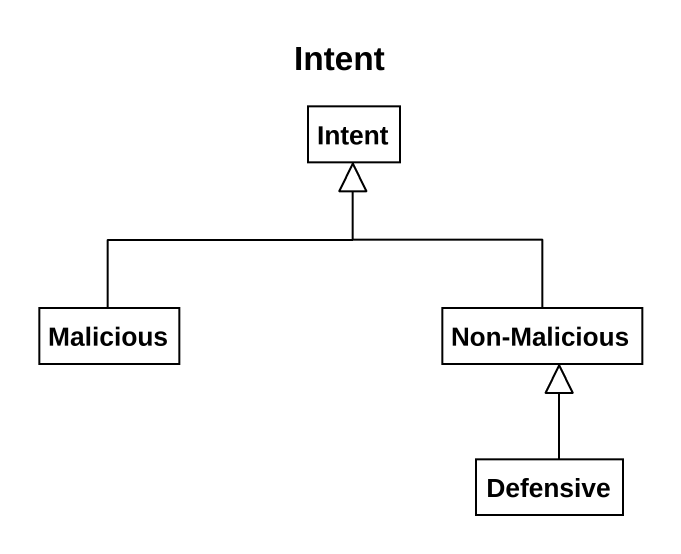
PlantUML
@startuml
title Intent
hide circle
hide empty members
class Intent
class Malicious
class "Non-Malicious" as Non_Malicious
class Defensive
Malicious -up-|> Intent
Non_Malicious -up-|> Intent
Defensive -up-|> Non_Malicious
@enduml
